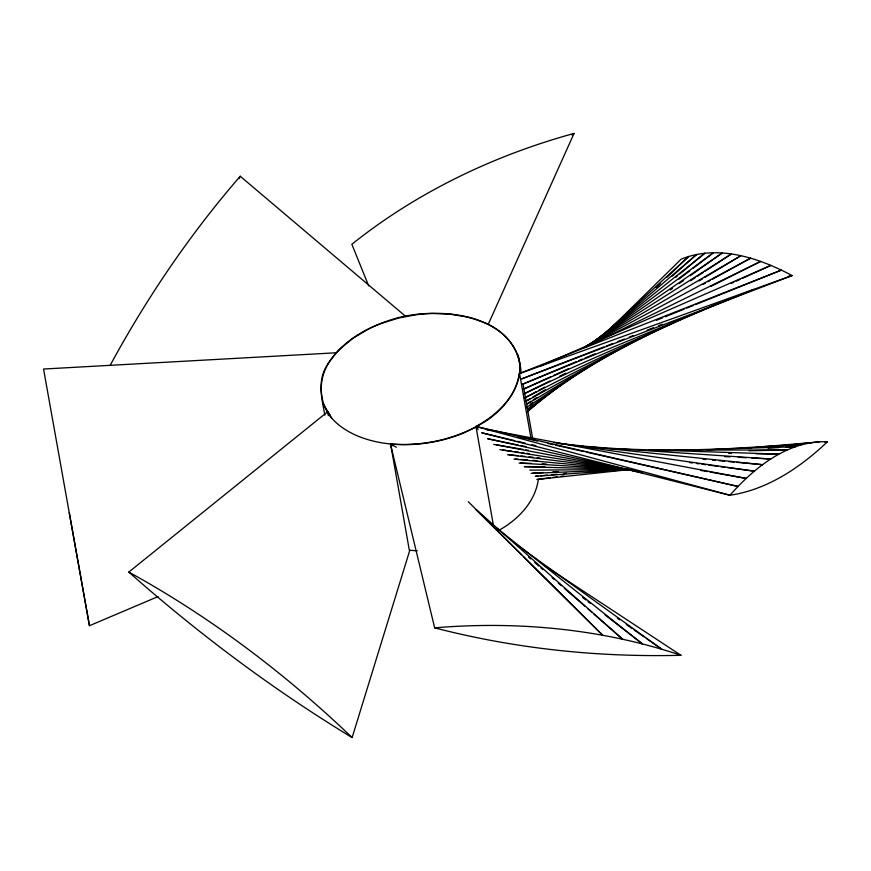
<?xml version="1.0" encoding="UTF-8"?>
<svg xmlns="http://www.w3.org/2000/svg" width="871" height="871" viewBox="0 0 871 871"><rect width="100%" height="100%" fill="white"/><g stroke="black" fill="none" stroke-linecap="round" stroke-linejoin="round"><path stroke-width="1.31" d="M531.049 438.625L519.573 373.583C522.84 348.912 502.077 328.432 480.389 321.268A83.496 53.338 -10 0 0 465.767 316.772L449.774 314.115L432.854 313.506A83.496 53.338 -10 0 0 415.565 314.845L398.417 318.089L381.944 323.25A83.496 53.338 -10 0 0 366.637 330.055L352.918 338.329L341.323 347.877A83.518 53.349 -10 0 0 332.091 358.34C317.948 375.357 317.501 401.074 331.633 418.254M538.3 479.779C535.088 501.957 518.114 519.682 499.116 530.167M327.812 411.635L128.799 572.084C169.736 608.328 212.448 642.569 256.836 674.492A935.672 562.546 41.1 0 0 352.124 737.574L409.805 550.243M488.185 324.448L574.043 133.426C493.737 155.474 417.046 192.186 351.851 244.272L368.683 285.862M238.981 178.566L240.244 176.258L405.712 316.445M110.279 365.134C146.796 297.849 190.03 234.103 240.244 176.258M521.108 373.028C517.929 314.235 442.838 306.461 398.265 317.654C368.923 325.754 339.342 341.367 324.796 369.358C317.861 384.242 322.085 399.865 324.85 415.151M605.617 333.31L681.111 259.188C717.944 244.185 758.848 257.816 792.098 275.563L521.653 378.918L604.017 346.919M529.524 408.641L531.484 406.757M656.277 287.441L660.207 283.685M667.077 277.109L688.7 256.433L601.883 336.195M527.107 412.037L537.178 402.914M539.203 401.085L541.218 399.266M672.292 276.107L696.615 254.441L597.909 339.102M527.532 411.504L552.53 390.741M675.613 277.414L677.703 275.682M679.794 273.951L704.868 253.189L592.65 342.858M679.01 279.134L689.767 270.87M692.989 268.388L713.425 252.688L586.009 347.311M527.793 410.393L561.272 384.83M563.439 383.175L569.917 378.232M530.493 405.962L532.66 404.329M670.278 289.912L672.499 288.334M679.14 283.619L683.561 280.473M690.202 275.748L722.299 252.938L585.715 346.941M527.674 408.869L582.166 370.556M530.297 404.198L532.529 402.663M571.801 134.94L574.043 133.426M690.507 280.778L695.058 277.795M697.333 276.303L703.017 272.579M705.292 271.088L731.466 253.94L585.029 347.05M526.073 407.639L597.713 361.204M599.988 359.734L602.264 358.264M526.389 404.111L530.983 401.215M533.27 399.756L536.721 397.579M699.054 280.898L702.549 278.796M704.868 277.392L740.916 255.682L584.735 347.126M526.596 404.405L616.439 350.632M525.518 401.281L530.199 398.559M532.551 397.198L545.453 389.707M525.659 401.487L639.858 338.286M703.147 284.371L705.521 283.064M707.894 281.747L710.268 280.44M712.641 279.134L750.65 258.175L582.873 348.258M524.407 397.982L536.373 391.591M538.768 390.306L544.745 387.105M524.473 398.134L654.633 331.426M660.664 328.345L663.071 327.104M710.943 286.374L760.644 261.42L589.166 345.471M524.309 393.627L549.895 381.008M559.639 376.207L565.736 373.202M524.342 393.736L684.922 317.425M731.335 283.402L733.807 282.28M736.278 281.148L739.98 279.46M742.451 278.339L770.889 265.394L539.824 366.332M551.136 376.577L522.763 389.479L719.849 302.575M553.608 375.455L568.415 368.716M335.738 352.809L43.55 369.032L89.452 625.716L158.076 596.57M576.221 361.715L522.295 384.361L753.774 289.412M578.725 360.659L582.492 359.081M584.996 358.025L595.035 353.811M656.364 320.321L662.679 317.784M665.204 316.772L684.149 309.161M686.675 308.149L692.989 305.612M695.515 304.6L781.374 270.108L519.16 373.605L518.31 378.482A100.056 63.91 -10 0 1 475.958 426.463L493.519 526.019M606.554 345.929L612.89 343.468M617.964 341.497L624.3 339.037M629.363 337.066L633.163 335.596M647.109 330.174L653.446 327.714M658.509 325.754L662.308 324.273M519.573 373.583L792.098 275.563L788.614 276.183M478.168 429.501A594.545 267.974 -75 0 1 475.958 426.463L729.942 495.251C750.171 492.311 769.343 484.265 786.687 473.628A935.672 310.261 -82.9 0 0 827.45 441.771C788.005 440.312 754.7 467.292 729.942 495.251L481.728 432.8L514.75 440.65M550.385 477.722L536.939 479.475L628.808 469.621M553.074 477.373L557.113 476.851M561.142 476.328L563.831 475.98M824.761 442.109L827.45 441.76M784.314 445.582L788.44 445.114M792.425 444.7L797.912 444.09M800.536 443.829L819.469 441.782M538.028 476.045L535.327 476.295L628.622 469.534M540.739 475.784L547.5 475.141M551.561 474.749L556.961 474.238M563.722 473.584L566.433 473.334M746.436 448.097L751.858 447.64M755.919 447.291L811.434 442.62M777.618 446.355L783.04 445.919M788.451 445.484L803.356 444.275L707.034 449.882M396.327 447.237A411.058 315.89 -14.3 0 0 390.469 444.036L434.651 627.849C517.45 620.849 601.959 628.851 680.937 655.286L544.016 565.246M532.464 473.182L543.297 472.518M552.758 471.94L558.169 471.614M768.102 448.13L778.946 447.574M785.729 447.237L795.234 446.747L661.982 450.743M531.147 473.378L629.014 469.458L524.386 466.769M749.006 450.743L787.079 450.035L648.666 449.98M529.753 470.144L628.993 469.469M524.386 466.573L544.778 466.714M728.7 453.323L731.411 453.366M755.832 453.747L778.903 454.118L609.558 448.565M520.477 462.958L531.343 463.394M542.208 463.829L546.28 463.993M724.661 456.589L730.083 456.872M738.205 457.297L746.338 457.721M751.749 458.004L770.715 459.006L586.662 446.605M519.116 463.089L629.134 469.567M578.54 446.061L583.951 446.42M515.316 459.039L518.027 459.235M520.738 459.442L527.521 459.932M532.954 460.334L537.026 460.639M702.995 459.246L705.706 459.485M712.467 460.106L715.178 460.356M719.228 460.726L724.65 461.227M728.7 461.597L734.111 462.087M736.822 462.338L762.528 464.689L558.278 443.437M513.912 459.104L628.644 469.611M508.86 454.673L518.289 455.675M520.989 455.969L525.028 456.393M529.078 456.829L533.117 457.264M537.167 457.689L539.857 457.983M507.51 454.662L632.858 470.188M689.778 462.599L692.467 462.947M696.506 463.492L699.195 463.84M701.884 464.199L705.924 464.733M708.613 465.092L718.031 466.344M720.72 466.704L724.759 467.237M727.448 467.596L754.351 471.167L553.825 442.533M502.567 449.926L511.985 451.243M514.674 451.614L518.713 452.18M521.402 452.561L524.092 452.931M526.781 453.312L529.47 453.682M499.845 449.632L632.346 470.307M496.361 444.787L523.068 449.403M525.736 449.861L528.414 450.329M700.687 470.405L707.383 471.592M710.05 472.06L746.186 478.419L485.866 429.24M493.683 444.384L636.559 471.255M518.278 445.037L487.651 438.744L642.613 472.855M520.945 445.582L526.28 446.681M485.822 429.381L491.102 430.579M517.516 436.556L537.32 441.031M547.892 443.426L553.172 444.624M555.807 445.223L583.537 451.494M586.183 452.093L738.042 486.454L475.958 426.463L476.437 426.855L463.47 433.039A100.905 64.454 -10 0 1 420.062 443.883L412.593 444.46A100.905 64.454 -10 0 1 331.775 418.211L322.749 403.208M517.396 441.281L525.322 443.165M531.931 444.733L535.883 445.68M434.651 627.849C480.879 639.847 528.12 647.828 575.677 652.063A935.672 700.556 -29.8 0 0 680.937 655.297M128.799 572.084C210.249 616.886 285.024 673.348 352.124 737.574M617.452 618.334L619.673 619.88M626.325 624.529L631.878 628.394M634.099 629.94L644.094 636.897M646.315 638.443L661.851 649.265L516.274 544.408M582.634 597.506L585.835 599.988M587.979 601.654L590.113 603.309M605.062 614.915L642.428 643.919L496.557 527.913M491.233 523.678L493.367 525.376M528.632 557.146L530.679 558.932M534.772 562.503L538.855 566.074M540.902 567.859L542.949 569.645M552.149 577.669L554.196 579.455M558.289 583.026L561.349 585.704M564.419 588.371L584.866 606.216M587.936 608.894L592.019 612.465M594.066 614.251L622.689 639.238L476.23 509.611M468.26 501.707L602.667 635.22L523.427 556.7M476.078 509.785L521.489 554.783M69.266 512.66L89.452 625.716M523.221 384.982L523.689 387.628M524.157 390.284L532.584 438.08M328.378 415.663L327.681 411.678A411.058 208.953 50.7 0 1 329.946 414.683M517.831 354.443C526.073 380.377 508.479 405.157 488.141 419.615C459.529 438.592 424.678 446.573 390.6 443.992L409.326 550.189A100.905 64.454 -10 0 0 417.285 550.755M392.059 445.908A594.545 456.186 -14 0 1 390.458 444.036"/></g></svg>
